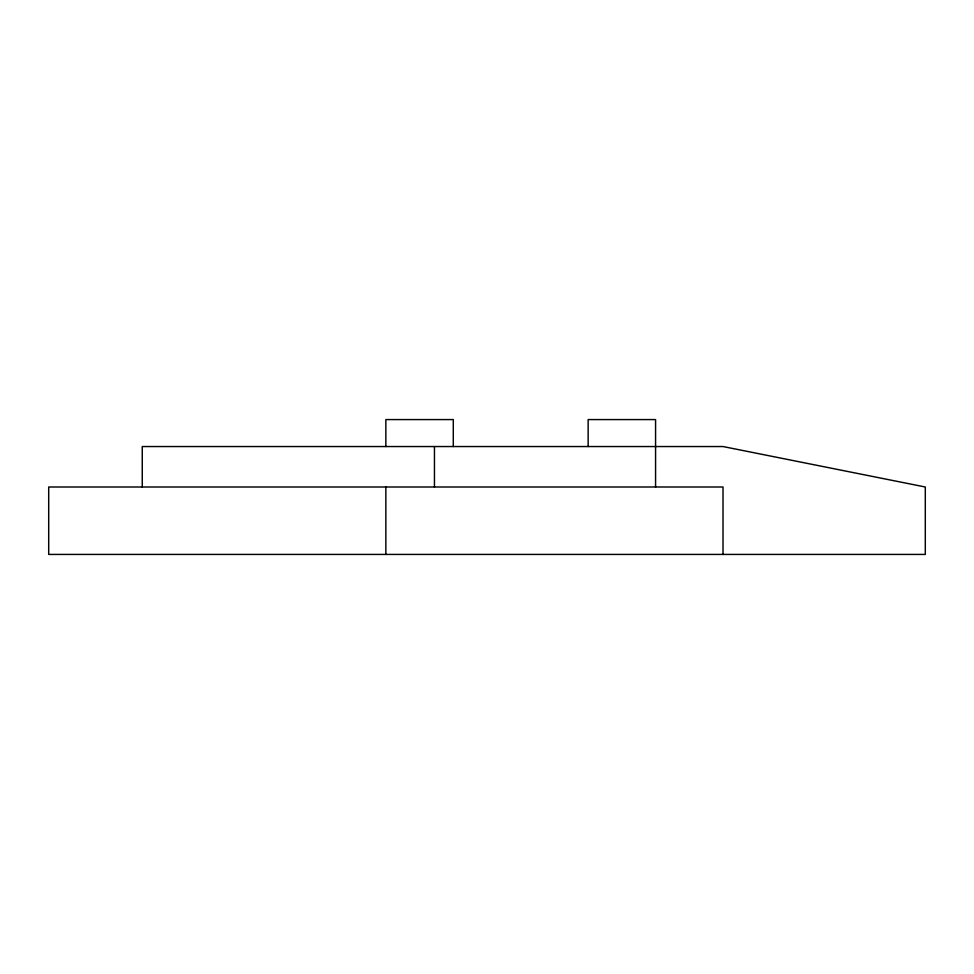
<?xml version="1.0" encoding="UTF-8"?>
<svg xmlns="http://www.w3.org/2000/svg" width="974" height="974" viewBox="0 0 974 974"><rect width="100%" height="100%" fill="white"/><g stroke="black" fill="none" stroke-linecap="round" stroke-linejoin="round"><path stroke-width="1.46" d="M723.012 554.425L723.012 487L48.7 487L48.7 554.425L925.3 554.425L925.3 487L723.012 446.542L142.253 446.542L142.253 487M655.575 487L655.575 419.575L588.15 419.575L588.15 446.542M453.287 446.542L453.287 419.575L385.85 419.575L385.85 446.542M434.453 446.542L434.453 487M385.85 487L385.85 554.425"/></g></svg>
